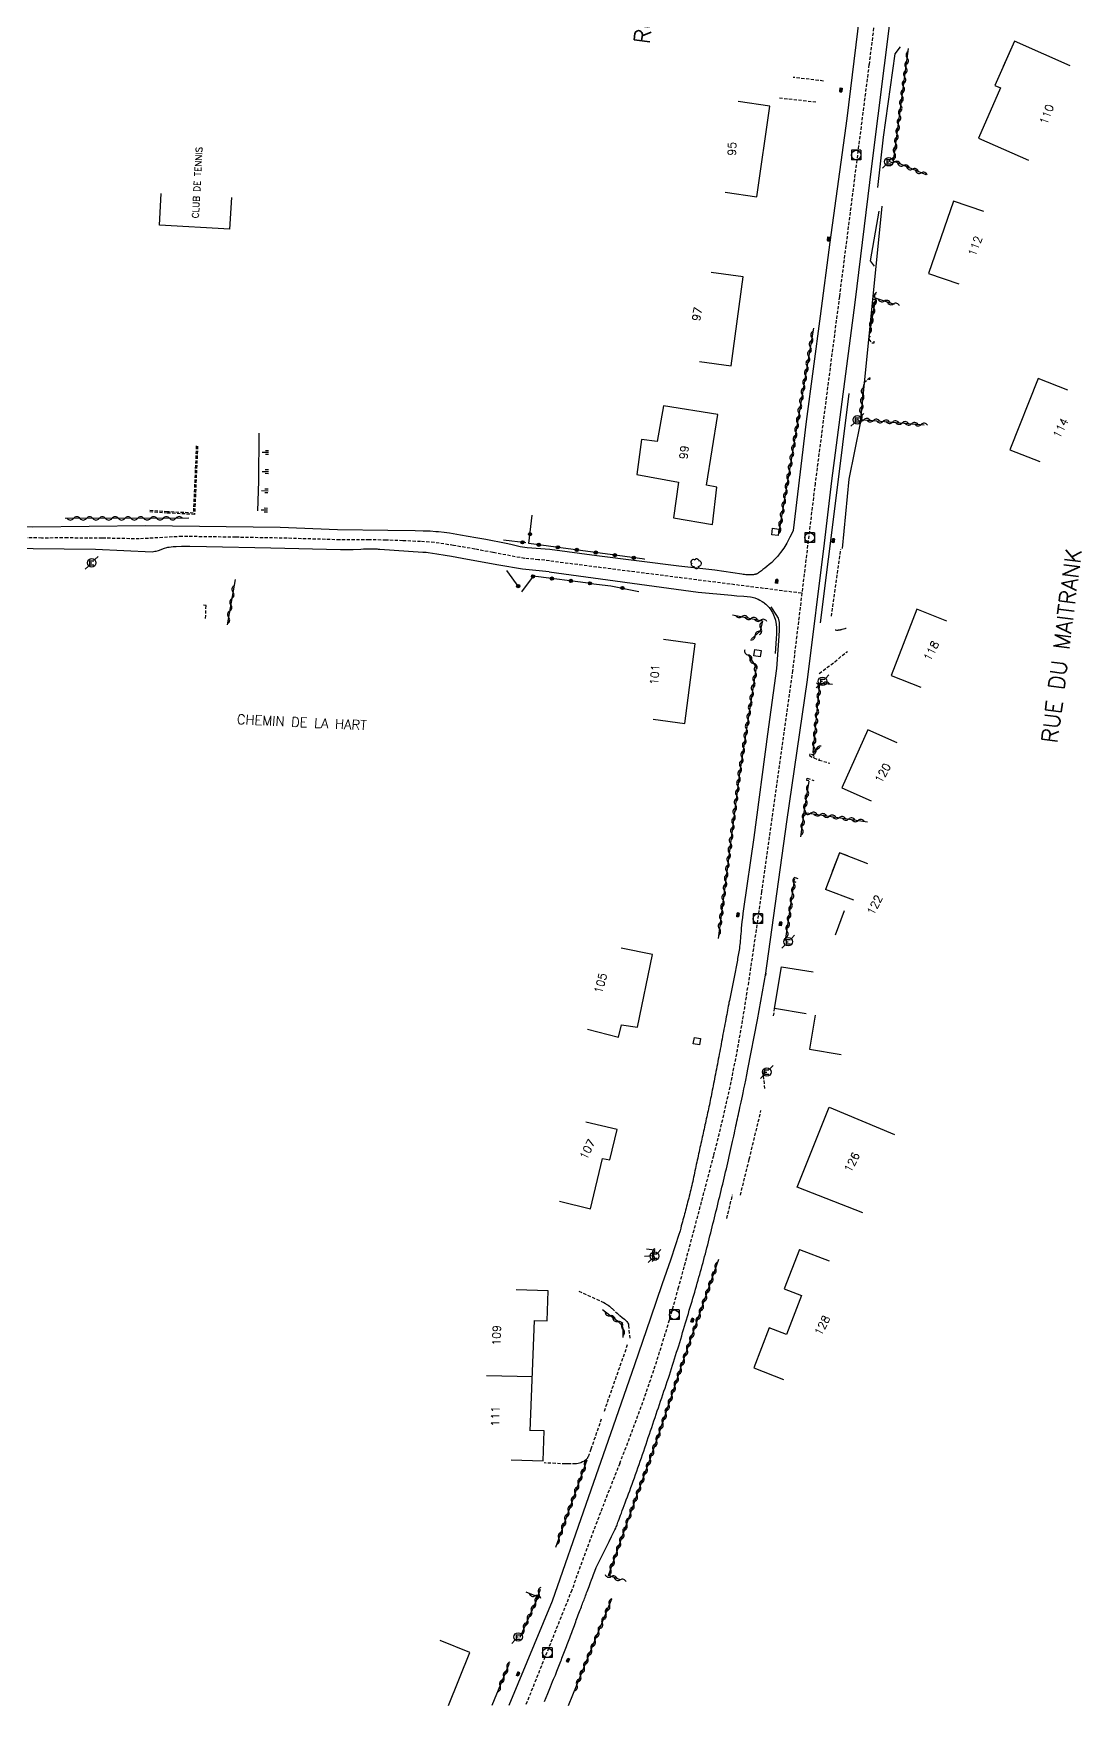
# Model space of a CAD drawing. Header units: millimetres. Extents: x 254000 to 255000, y 44000 to 45000.
# Drawn here: x 254496 to 254659.8, y 44000 to 44261.1 of the extents above; entities that cross this region are included whole.
import ezdxf
from ezdxf.enums import TextEntityAlignment as Align

# ---------------------------------------------------------------- set-up
doc = ezdxf.new("R2010")
doc.units = ezdxf.units.MM
doc.linetypes.add('DASHED', pattern=[0.75, 0.5, -0.25])
doc.layers.get('0').update_dxf_attribs({"linetype": 'CONTINUOUS'})
for name, color, linetype in [('W0001', 6, 'DASHED'), ('W0008', 7, 'CONTINUOUS'), ('W0100', 7, 'CONTINUOUS'), ('W0112', 1, 'DASHED'), ('W0211', 2, 'CONTINUOUS'), ('W0300', 7, 'CONTINUOUS'), ('W0310', 3, 'CONTINUOUS'), ('W0322', 7, 'CONTINUOUS'), ('W0400', 7, 'CONTINUOUS'), ('W0420', 7, 'CONTINUOUS'), ('W0471', 7, 'CONTINUOUS'), ('W0984', 7, 'CONTINUOUS'), ('W0989', 7, 'CONTINUOUS'), ('W0991', 7, 'CONTINUOUS'), ('W1102', 7, 'CONTINUOUS')]:
    doc.layers.add(name, color=color, linetype=linetype)
doc.styles.get("Standard").update_dxf_attribs({"font": 'romans.shx', "width": 0.85})

# ---------------------------------------------------------------- blocks, each defined once
blk = doc.blocks.new('T471')
for p, q in [((-0.333334, 0.333334), (-0.333334, -0.333334)), ((-0.333334, 0.333334), (0.333334, 0.333334)), ((-0.333334, 0), (0, 0)), ((0.500001, 0.500001), (1.000002, 1.000002)), ((-0.500001, -0.500001), (-1.000002, -1.000002)), ((-0.333334, -0.333334), (0.333334, -0.333334))]:
    blk.add_line(p, q)
blk.add_ellipse((0, 0), major_axis=(0.471405, 0.471405), ratio=1, start_param=5.4977871438, end_param=11.780972451)
blk = doc.blocks.new('t322o')
at = {"color": 0, "linetype": 'Continuous'}
for radius in [0.25, 0.15]:
    blk.add_circle((0, 0), radius, dxfattribs=at)
blk = doc.blocks.new('t211o')
at = {"color": 0, "linetype": 'Continuous'}
for p, q in [((-0.29, 0.5), (-0.29, 0)), ((0, 1), (0, 0)), ((0.29, 0.5), (0.29, 0))]:
    blk.add_line(p, q, dxfattribs=at)
blk = doc.blocks.new('t310o')
at = {"color": 0, "linetype": 'Continuous'}
for centre, start, end in [((-0.5, 0.38), 216.8699, 323.1304), ((0.5, -0.37), 36.8699, 143.1303)]:
    blk.add_arc(centre, 0.625, start, end, dxfattribs=at)
blk = doc.blocks.new('T400')
for p, q in [((-0.15, 0.3), (0.15, 0.3)), ((-0.15, -0.25), (-0.15, 0.3)), ((-0.15, 0.15), (0.15, 0.15)), ((-0.15, 0), (0.15, 0)), ((0.15, 0.3), (0.15, -0.25)), ((-0.15, -0.15), (0.15, -0.15)), ((-0.15, -0.25), (-0.15, -0.3)), ((-0.15, -0.3), (0.15, -0.3)), ((0.15, -0.3), (0.15, -0.25))]:
    blk.add_line(p, q)
blk = doc.blocks.new('T420')
for p, q in [((0.75, 0.75), (-0.75, 0.75)), ((-0.75, 0.75), (-0.75, -0.75)), ((0.75, 0.75), (0.75, -0.75)), ((0.75, -0.75), (-0.75, -0.75))]:
    blk.add_line(p, q)
blk.add_ellipse((0, 0), major_axis=(-0.53, 0.53), ratio=1, start_param=3.926991, end_param=10.210176)
blk = doc.blocks.new('t112o')
at = {"color": 0, "linetype": 'Continuous'}
for p, q in [((-0.5, 0.5), (0.5, 0.5)), ((-0.5, -0.5), (-0.5, 0.5)), ((0.5, 0.5), (0.5, -0.5)), ((0.5, -0.5), (-0.5, -0.5))]:
    blk.add_line(p, q, dxfattribs=at)
blk = doc.blocks.new('T300')
for p, q in [((-0.8, 0.51), (-0.86, 0.34)), ((-0.86, 0.34), (-0.86, 0.17)), ((-0.86, 0.17), (-0.74, 0.06)), ((-0.69, 0.63), (-0.8, 0.51)), ((-0.8, -0.06), (-0.74, 0.06)), ((-0.74, 0.06), (-0.69, 0.11)), ((-0.57, 0.69), (-0.69, 0.63)), ((-0.46, 0.69), (-0.57, 0.69)), ((-0.29, 0.63), (-0.46, 0.69)), ((-0.29, 0.63), (-0.17, 0.74)), ((-0.23, 0.57), (-0.29, 0.63)), ((-0.17, 0.74), (-0.06, 0.8)), ((-0.06, 0.8), (0.06, 0.8)), ((0.06, 0.8), (0.23, 0.74)), ((0.23, 0.74), (0.34, 0.63)), ((0.34, 0.63), (0.4, 0.51)), ((0.46, 0.46), (0.34, 0.46)), ((0.4, 0.51), (0.4, 0.46)), ((0.57, 0.4), (0.46, 0.46)), ((0.57, 0.4), (0.69, 0.29)), ((0.69, 0.29), (0.74, 0.17)), ((0.74, 0.06), (0.69, -0.17)), ((0.74, 0.17), (0.74, 0.06)), ((-0.8, -0.17), (-0.8, -0.06)), ((-0.8, -0.23), (-0.8, -0.17)), ((-0.74, -0.34), (-0.8, -0.23)), ((-0.69, -0.4), (-0.74, -0.34)), ((-0.51, -0.46), (-0.69, -0.4)), ((-0.4, -0.46), (-0.51, -0.46)), ((-0.4, -0.46), (-0.34, -0.46)), ((-0.34, -0.46), (-0.34, -0.4)), ((-0.34, -0.51), (-0.34, -0.46)), ((-0.29, -0.63), (-0.34, -0.51)), ((-0.17, -0.74), (-0.29, -0.63)), ((-0.06, -0.8), (-0.17, -0.74)), ((0.06, -0.8), (-0.06, -0.8)), ((0.17, -0.74), (0.06, -0.8)), ((0.23, -0.69), (0.17, -0.74)), ((0.29, -0.46), (0.23, -0.46)), ((0.29, -0.63), (0.23, -0.69)), ((0.46, -0.4), (0.29, -0.46)), ((0.34, -0.51), (0.29, -0.63)), ((0.34, -0.51), (0.34, -0.46)), ((0.57, -0.34), (0.46, -0.4)), ((0.63, -0.29), (0.57, -0.34)), ((0.69, -0.17), (0.63, -0.29))]:
    blk.add_line(p, q)

msp = doc.modelspace()

# ---------------------------------------------------------------- linework, layer by layer
at = {"layer": 'W0001'}
msp.add_lwpolyline([(254648.6, 44503.38), (254643.9, 44429.99), (254640.68, 44384.1), (254638.3, 44358.33), (254636.63, 44341.23), (254634.11, 44311.43), (254630.83, 44290.27), (254626.54, 44256.27), (254621.91, 44220.06), (254618.12, 44190.88), (254614.59, 44161.65), (254609.76, 44127.12), (254607.62, 44112.31, -0.02806), (254602.29, 44085.95, -0.002549), (254596.74, 44065.13, -0.028798), (254587.58, 44037.81, 0.00953), (254580.09, 44018.02), (254572.86, 44000)], format="xyb", dxfattribs=at)
for points in [[(254576.61, 44178.8), (254574.89, 44178.95), (254572.74, 44179.15), (254570.53, 44179.55), (254567.75, 44180.08), (254564.95, 44180.6), (254561.6, 44181.19), (254558.59, 44181.63), (254556.46, 44181.79), (254553.67, 44181.91), (254551.04, 44182.01), (254548.42, 44182.08), (254543.83, 44182.05), (254535.59, 44182.31), (254527.56, 44182.46), (254519.16, 44182.59), (254512.5, 44182.21), (254506.68, 44182.32), (254501.29, 44182.35), (254497.24, 44182.34), (254492.51, 44182.44)], [(254576.8, 44178.77), (254616.05, 44173.76)]]:
    msp.add_lwpolyline(points, dxfattribs=at)
at = {"layer": 'W0008'}
msp.add_line((254556.81, 44180.1), (254550.09, 44180.56), dxfattribs=at)
for points in [[(254637.98, 44384.26), (254637.08, 44369.65), (254635.7, 44358.58), (254634.86, 44347.49), (254634.06, 44341.49), (254632.89, 44323.48), (254631.98, 44315.53), (254629.99, 44301.82), (254628.24, 44290.79), (254626.66, 44277.34), (254623.07, 44247.88), (254620.43, 44228.55), (254618.93, 44216.98), (254616.7, 44200.53), (254614.69, 44183.53), (254614.67, 44183.48)], [(254607.62, 44099.38), (254609.13, 44107.09), (254610.44, 44114.4), (254610.38, 44114.04), (254613.69, 44137.99), (254616.95, 44160.18), (254619.57, 44181.55), (254620.73, 44191.28), (254624.38, 44219.14), (254627.01, 44240.42), (254631.88, 44279.38)], [(254555.61, 44183.46), (254551.36, 44183.54), (254543.46, 44183.61), (254534.54, 44183.96), (254513.46, 44184.23), (254495.85, 44184.04), (254455.78, 44186.23), (254449.05, 44186.56)], [(254576.64, 44180.55), (254573.14, 44180.79), (254572.77, 44180.84), (254572.04, 44180.99), (254570.57, 44181.32), (254569.84, 44181.47), (254566.67, 44182.09), (254565.09, 44182.39), (254562.71, 44182.81), (254561.56, 44183), (254560.98, 44183.08), (254560.12, 44183.2), (254559.25, 44183.29), (254558.82, 44183.33), (254557.95, 44183.39), (254557.51, 44183.41), (254556.86, 44183.43), (254555.61, 44183.46)], [(254614.67, 44183.48), (254614.19, 44182.46), (254613.71, 44181.55), (254613.22, 44180.76), (254612.73, 44180.07), (254612.25, 44179.48), (254611.79, 44178.97), (254611.35, 44178.54), (254610.94, 44178.18), (254610.57, 44177.87), (254610.25, 44177.62), (254609.97, 44177.41), (254609.75, 44177.24), (254609.56, 44177.1), (254609.41, 44176.99), (254609.29, 44176.91), (254609.2, 44176.85), (254609.12, 44176.8), (254609.06, 44176.77), (254609.01, 44176.74), (254608.96, 44176.72), (254608.91, 44176.71), (254608.85, 44176.69), (254608.79, 44176.67), (254608.73, 44176.65), (254608.66, 44176.64), (254608.59, 44176.62), (254608.51, 44176.61), (254608.42, 44176.6), (254608.33, 44176.59), (254608.23, 44176.58), (254608.13, 44176.57), (254608.01, 44176.57), (254607.89, 44176.57), (254607.76, 44176.57), (254607.61, 44176.58), (254607.45, 44176.59), (254607.28, 44176.6), (254607.09, 44176.62), (254606.89, 44176.65), (254606.67, 44176.68)], [(254514.93, 44180.21), (254514.52, 44180.11), (254505.64, 44180.54), (254491.01, 44180.71)], [(254522.99, 44180.97), (254520.4, 44181.03), (254519.54, 44181.03), (254519.1, 44181.02), (254518.24, 44180.98), (254517.81, 44180.95), (254517.16, 44180.88), (254516.91, 44180.84), (254516.74, 44180.8), (254516.41, 44180.71), (254515.43, 44180.36), (254515.1, 44180.25), (254514.93, 44180.21)], [(254543.95, 44180.5), (254533.05, 44180.76), (254522.99, 44180.97)], [(254550.09, 44180.56), (254549.86, 44180.57), (254549.71, 44180.58), (254549.61, 44180.58), (254549.41, 44180.59), (254549.26, 44180.59), (254548.96, 44180.6), (254548.65, 44180.6), (254548.45, 44180.6), (254548.32, 44180.6), (254548.05, 44180.59), (254547.74, 44180.58), (254547.54, 44180.58), (254547.14, 44180.56), (254545.92, 44180.52), (254545.52, 44180.51), (254545.32, 44180.5), (254544.91, 44180.49), (254544.71, 44180.49), (254544.41, 44180.49), (254544.1, 44180.49), (254543.95, 44180.5)], [(254606.67, 44176.68), (254602.46, 44177.33), (254596.83, 44177.93), (254584, 44179.56), (254576.64, 44180.55)], [(254576.57, 44177.05), (254572.41, 44177.5), (254568.7, 44178.11), (254563.77, 44179), (254561.3, 44179.43), (254560.3, 44179.6), (254558.98, 44179.84), (254558.31, 44179.94), (254557.65, 44180.03), (254557.31, 44180.06), (254556.81, 44180.1)], [(254576.57, 44177.05), (254599.83, 44173.86), (254605.06, 44173.39)], [(254605.06, 44173.39), (254605.87, 44173.33), (254606.96, 44173.28), (254607.49, 44173.23), (254608.03, 44173.15), (254608.29, 44173.09), (254608.69, 44172.98), (254609.04, 44172.86), (254609.21, 44172.78), (254609.47, 44172.66), (254609.85, 44172.43), (254610.11, 44172.25), (254610.23, 44172.15), (254610.42, 44171.99), (254610.61, 44171.82), (254610.72, 44171.7), (254610.93, 44171.47), (254611.03, 44171.35), (254611.21, 44171.11), (254611.37, 44170.86), (254611.47, 44170.69), (254611.63, 44170.35), (254611.79, 44169.95), (254611.87, 44169.69), (254611.91, 44169.51), (254611.99, 44169.15), (254612.03, 44168.87), (254612.08, 44168.32), (254612.09, 44167.76), (254612.09, 44167.39), (254612.05, 44166.66)], [(254611.19, 44171.6), (254612.07, 44170.25), (254612.24, 44169.97), (254612.32, 44169.83), (254612.41, 44169.61), (254612.47, 44169.38), (254612.49, 44169.26), (254612.5, 44169.01), (254612.51, 44168.5), (254612.49, 44168), (254612.43, 44166.99)], [(254612.43, 44166.99), (254612.09, 44161.96), (254610.66, 44151.73), (254608.56, 44135.57), (254606.94, 44124.45)], [(254612.05, 44166.66), (254611.87, 44164.3)], [(254606.94, 44124.45), (254606.84, 44123.71), (254606.76, 44123.04), (254606.69, 44122.43), (254606.63, 44121.89), (254606.58, 44121.39), (254606.54, 44120.94), (254606.51, 44120.53), (254606.48, 44120.15), (254606.45, 44119.8), (254606.42, 44119.46), (254606.39, 44119.14), (254606.36, 44118.84), (254606.32, 44118.54), (254606.28, 44118.25), (254606.24, 44117.98), (254606.2, 44117.7), (254606.15, 44117.44), (254606.11, 44117.17), (254606.06, 44116.91), (254606.01, 44116.65), (254605.97, 44116.39), (254605.92, 44116.13), (254605.87, 44115.87), (254605.82, 44115.61), (254605.77, 44115.35), (254605.73, 44115.09), (254605.68, 44114.82), (254605.63, 44114.56), (254605.58, 44114.3), (254605.52, 44114.04), (254605.47, 44113.78), (254605.42, 44113.51), (254605.36, 44113.25), (254605.31, 44112.99), (254605.25, 44112.73), (254605.2, 44112.47), (254605.15, 44112.21), (254605.09, 44111.95), (254605.04, 44111.69), (254604.98, 44111.42), (254604.93, 44111.16), (254604.88, 44110.9), (254604.82, 44110.63), (254604.77, 44110.36), (254604.72, 44110.09), (254604.66, 44109.81), (254604.61, 44109.52), (254604.55, 44109.22), (254604.49, 44108.91), (254604.43, 44108.59), (254604.36, 44108.25), (254604.3, 44107.91), (254604.23, 44107.55), (254604.16, 44107.19), (254604.09, 44106.82), (254604.02, 44106.44), (254603.94, 44106.05), (254603.87, 44105.66), (254603.8, 44105.27), (254603.72, 44104.88), (254603.65, 44104.49), (254603.58, 44104.09), (254603.5, 44103.7), (254603.43, 44103.31), (254603.36, 44102.91), (254603.29, 44102.52), (254603.21, 44102.13), (254603.14, 44101.74), (254603.07, 44101.34), (254602.99, 44100.95), (254602.92, 44100.56), (254602.84, 44100.17), (254602.77, 44099.78), (254602.69, 44099.39), (254602.62, 44099), (254602.54, 44098.62), (254602.47, 44098.25), (254602.4, 44097.87), (254602.32, 44097.51), (254602.25, 44097.15), (254602.19, 44096.8), (254602.12, 44096.45), (254602.05, 44096.11), (254601.98, 44095.78), (254601.92, 44095.45), (254601.85, 44095.12), (254601.79, 44094.8), (254601.72, 44094.48), (254601.66, 44094.16), (254601.59, 44093.84), (254601.52, 44093.52), (254601.45, 44093.21), (254601.39, 44092.89), (254601.32, 44092.57), (254601.25, 44092.25), (254601.18, 44091.94), (254601.11, 44091.62), (254601.04, 44091.3), (254600.97, 44090.98), (254600.9, 44090.67), (254600.83, 44090.35), (254600.76, 44090.03), (254600.69, 44089.71), (254600.62, 44089.4), (254600.55, 44089.08), (254600.48, 44088.76), (254600.41, 44088.44), (254600.34, 44088.12), (254600.27, 44087.79), (254600.19, 44087.47), (254600.12, 44087.15), (254600.05, 44086.82), (254599.98, 44086.49), (254599.91, 44086.17), (254599.84, 44085.84), (254599.77, 44085.51), (254599.7, 44085.18), (254599.62, 44084.85), (254599.55, 44084.52), (254599.48, 44084.19), (254599.41, 44083.86), (254599.34, 44083.53), (254599.27, 44083.19), (254599.21, 44082.86), (254599.13, 44082.53), (254599.06, 44082.2), (254598.99, 44081.87), (254598.92, 44081.54), (254598.84, 44081.21), (254598.77, 44080.88), (254598.69, 44080.55), (254598.61, 44080.22), (254598.53, 44079.9), (254598.45, 44079.57), (254598.37, 44079.25), (254598.28, 44078.93), (254598.2, 44078.61), (254598.12, 44078.3), (254598.03, 44077.99), (254597.95, 44077.68), (254597.87, 44077.38), (254597.79, 44077.08), (254597.71, 44076.78), (254597.63, 44076.48), (254597.55, 44076.18), (254597.47, 44075.87), (254597.39, 44075.55), (254597.3, 44075.23), (254597.21, 44074.9), (254597.12, 44074.55), (254597.01, 44074.14), (254596.77, 44073.39), (254596.31, 44071.97), (254595.5, 44069.57), (254594.23, 44065.86), (254592.39, 44060.51), (254589.87, 44053.2), (254586.54, 44043.61), (254582.29, 44031.41), (254577.02, 44016.28)], [(254583.91, 44021.55), (254584.74, 44023.22), (254585.4, 44024.56), (254585.92, 44025.62), (254586.31, 44026.42), (254586.61, 44027.01), (254586.81, 44027.43), (254586.95, 44027.73), (254587.04, 44027.93), (254587.11, 44028.09), (254587.17, 44028.24), (254587.23, 44028.42), (254587.31, 44028.62), (254587.4, 44028.86), (254587.5, 44029.12), (254587.61, 44029.41), (254587.73, 44029.73), (254587.85, 44030.07), (254587.99, 44030.44), (254588.13, 44030.83), (254588.29, 44031.24), (254588.45, 44031.67), (254588.61, 44032.11), (254588.78, 44032.58), (254588.96, 44033.05), (254589.14, 44033.54), (254589.32, 44034.04), (254589.51, 44034.55), (254589.69, 44035.06), (254589.88, 44035.58), (254590.06, 44036.1), (254590.25, 44036.62), (254590.43, 44037.14), (254590.61, 44037.66), (254590.8, 44038.18), (254590.98, 44038.7), (254591.15, 44039.23), (254591.33, 44039.75), (254591.51, 44040.27), (254591.69, 44040.8), (254591.87, 44041.32), (254592.04, 44041.84), (254592.22, 44042.37), (254592.4, 44042.89), (254592.58, 44043.41), (254592.75, 44043.93), (254592.93, 44044.45), (254593.11, 44044.97), (254593.28, 44045.49), (254593.46, 44046.01), (254593.63, 44046.52), (254593.81, 44047.04), (254593.98, 44047.55), (254594.16, 44048.06), (254594.33, 44048.57), (254594.5, 44049.08), (254594.67, 44049.59), (254594.84, 44050.1), (254595.01, 44050.6), (254595.18, 44051.11), (254595.35, 44051.62), (254595.51, 44052.13), (254595.68, 44052.63), (254595.84, 44053.14), (254596, 44053.65), (254596.16, 44054.16), (254596.32, 44054.67), (254596.48, 44055.18), (254596.64, 44055.69), (254596.8, 44056.2), (254596.96, 44056.71), (254597.11, 44057.22), (254597.27, 44057.73), (254597.42, 44058.24), (254597.57, 44058.75), (254597.72, 44059.26), (254597.87, 44059.76), (254598.02, 44060.26), (254598.17, 44060.76), (254598.32, 44061.25), (254598.46, 44061.74), (254598.61, 44062.22), (254598.75, 44062.7), (254598.89, 44063.18), (254599.03, 44063.65), (254599.16, 44064.11), (254599.3, 44064.58), (254599.43, 44065.04), (254599.57, 44065.5), (254599.7, 44065.96), (254599.83, 44066.42), (254599.96, 44066.88), (254600.09, 44067.34), (254600.22, 44067.8), (254600.35, 44068.26), (254600.47, 44068.73), (254600.6, 44069.19), (254600.72, 44069.65), (254600.85, 44070.11), (254600.97, 44070.57), (254601.09, 44071.04), (254601.21, 44071.5), (254601.33, 44071.96), (254601.45, 44072.43), (254601.57, 44072.89), (254601.68, 44073.36), (254601.8, 44073.82), (254601.92, 44074.29), (254602.03, 44074.76), (254602.15, 44075.23), (254602.27, 44075.7), (254602.38, 44076.17), (254602.5, 44076.64), (254602.62, 44077.12), (254602.74, 44077.59), (254602.86, 44078.07), (254602.97, 44078.55), (254603.09, 44079.02), (254603.21, 44079.5), (254603.33, 44079.98), (254603.44, 44080.46), (254603.56, 44080.94), (254603.68, 44081.42), (254603.79, 44081.89), (254603.91, 44082.37), (254604.02, 44082.85), (254604.13, 44083.33), (254604.25, 44083.81), (254604.36, 44084.29), (254604.47, 44084.77), (254604.58, 44085.25), (254604.69, 44085.73), (254604.8, 44086.21), (254604.9, 44086.68), (254605.01, 44087.15), (254605.11, 44087.62), (254605.21, 44088.07), (254605.31, 44088.52), (254605.4, 44088.95), (254605.5, 44089.37), (254605.58, 44089.77), (254605.67, 44090.16), (254605.75, 44090.54), (254605.83, 44090.9), (254605.91, 44091.26), (254605.98, 44091.61), (254606.06, 44091.96), (254606.14, 44092.31), (254606.22, 44092.67), (254606.3, 44093.04), (254606.38, 44093.42), (254606.47, 44093.82), (254606.56, 44094.24), (254606.66, 44094.69), (254606.76, 44095.18), (254606.87, 44095.71), (254607, 44096.31), (254607.13, 44096.96), (254607.28, 44097.68), (254607.44, 44098.49), (254607.62, 44099.38)], [(254575.82, 44000.61), (254576.09, 44001.27), (254576.34, 44001.87), (254576.56, 44002.41), (254576.76, 44002.9), (254576.94, 44003.35), (254577.1, 44003.75), (254577.25, 44004.12), (254577.39, 44004.46), (254577.52, 44004.77), (254577.64, 44005.07), (254577.75, 44005.35), (254577.86, 44005.63), (254577.97, 44005.9), (254578.07, 44006.16), (254578.17, 44006.41), (254578.27, 44006.67), (254578.37, 44006.92), (254578.47, 44007.16), (254578.56, 44007.41), (254578.66, 44007.67), (254578.76, 44007.92), (254578.86, 44008.18), (254578.96, 44008.44), (254579.06, 44008.71), (254579.17, 44008.97), (254579.27, 44009.24), (254579.37, 44009.51), (254579.48, 44009.78), (254579.58, 44010.06), (254579.68, 44010.33), (254579.78, 44010.6), (254579.89, 44010.88), (254579.99, 44011.15), (254580.09, 44011.42), (254580.19, 44011.7), (254580.29, 44011.97), (254580.39, 44012.25), (254580.5, 44012.52), (254580.6, 44012.79), (254580.7, 44013.07), (254580.8, 44013.34), (254580.9, 44013.61), (254581, 44013.88), (254581.1, 44014.15), (254581.2, 44014.42), (254581.3, 44014.68), (254581.4, 44014.93), (254581.49, 44015.18), (254581.59, 44015.42), (254581.68, 44015.66), (254581.76, 44015.88), (254581.84, 44016.1), (254581.93, 44016.32), (254582.01, 44016.53), (254582.09, 44016.74), (254582.17, 44016.95), (254582.25, 44017.16), (254582.33, 44017.38), (254582.41, 44017.6), (254582.5, 44017.83), (254582.59, 44018.07), (254582.69, 44018.33), (254582.79, 44018.6), (254582.91, 44018.91), (254583.03, 44019.24), (254583.17, 44019.61), (254583.33, 44020.02), (254583.5, 44020.47), (254583.7, 44020.98), (254583.91, 44021.55)], [(254577.02, 44016.28), (254570.25, 44000)]]:
    msp.add_lwpolyline(points, dxfattribs=at)
at = {"layer": 'W0100'}
for p, q in [((254515.65, 44231.18), (254515.93, 44236.17)), ((254526.67, 44230.55), (254526.95, 44235.54)), ((254526.67, 44230.55), (254515.65, 44231.18))]:
    msp.add_line(p, q, dxfattribs=at)
for points in [[(254649.27, 44259.92), (254646.22, 44253.02)], [(254653.84, 44257.9), (254649.27, 44259.92), (254647.53, 44255.98)], [(254657.99, 44256.07), (254649.27, 44259.92)], [(254647.11, 44252.63), (254643.65, 44244.8)], [(254646.22, 44253.02), (254647.11, 44252.63)], [(254604.06, 44236.37), (254609.01, 44235.65), (254611.06, 44249.81), (254606.11, 44250.52)], [(254643.65, 44244.8), (254651.48, 44241.33)], [(254644.47, 44233.31), (254639.75, 44234.94), (254635.85, 44223.66), (254640.58, 44222.03)], [(254600.05, 44209.89), (254605, 44209.23), (254606.86, 44223.13), (254601.9, 44223.79)], [(254657.64, 44205.41), (254652.99, 44207.25), (254648.57, 44196.13), (254653.22, 44194.28)], [(254638.69, 44169.38), (254634.03, 44171.21), (254629.98, 44160.85), (254634.63, 44159.03)], [(254592.81, 44154.04), (254597.76, 44153.39), (254599.39, 44165.82), (254594.43, 44166.47)], [(254630.93, 44150.35), (254626.37, 44152.39), (254622.31, 44143.33), (254626.87, 44141.29)], [(254621.94, 44133.18), (254619.74, 44127.47)], [(254623.25, 44132.69), (254621.94, 44133.18), (254620.81, 44130.25)], [(254626.38, 44131.47), (254621.94, 44133.18)], [(254624.17, 44125.76), (254619.74, 44127.47)], [(254621.28, 44120.39), (254622.73, 44124.16)], [(254582.54, 44105.62), (254587.38, 44104.38), (254587.88, 44106.31), (254590.35, 44105.96), (254592.7, 44117.29), (254587.81, 44118.31)], [(254616.71, 44108.05), (254611.78, 44108.86), (254612.86, 44115.39), (254617.79, 44114.57)], [(254618.13, 44107.82), (254617.25, 44102.5), (254622.18, 44101.68)], [(254615.3, 44080.96), (254620.31, 44093.47)], [(254620.31, 44093.47), (254630.55, 44089.18)], [(254578.17, 44078.77), (254583.03, 44077.6), (254584.91, 44085.44), (254586.05, 44085.21), (254587.17, 44089.97), (254582.3, 44091.11)], [(254625.57, 44076.94), (254615.3, 44080.96)], [(254615.68, 44071.25), (254613.3, 44065.1)], [(254615.68, 44071.25), (254620.34, 44069.45)], [(254574.25, 44060.12), (254576.25, 44060.07), (254576.38, 44064.78), (254571.39, 44064.92)], [(254616, 44064.06), (254613.66, 44057.95), (254610.95, 44058.99), (254608.53, 44052.73), (254613.2, 44050.92)], [(254613.3, 44065.1), (254616, 44064.06)], [(254573.61, 44042.91), (254574.25, 44060.12)], [(254570.62, 44038.38), (254575.62, 44038.22), (254575.77, 44042.89), (254573.61, 44042.96)], [(254560.83, 44000), (254564.17, 44008.28), (254559.53, 44010.15)]]:
    msp.add_lwpolyline(points, dxfattribs=at)
msp.add_lwpolyline([(254601.16, 44190.6), (254602.92, 44201.63), (254594.43, 44203), (254593.42, 44197.42), (254591, 44197.71), (254590.26, 44192.26), (254596.78, 44191.04), (254595.99, 44185.5), (254602.07, 44184.47), (254602.77, 44190.28)], close=True, dxfattribs=at)
at = {"layer": 'W0112'}
for p, q in [((254617.92, 44148.01), (254617.99, 44148.2)), ((254618.74, 44147.67), (254618.79, 44147.86))]:
    msp.add_line(p, q, dxfattribs=at)
for points in [[(254619.43, 44253.71), (254614.68, 44254.28)], [(254612.54, 44251.09), (254618.48, 44250.42)], [(254627.64, 44220.42), (254627.39, 44220.43), (254627.25, 44219.65), (254627.53, 44219.61)], [(254626.78, 44213.74), (254626.57, 44213.79), (254626.51, 44213.38), (254627.01, 44212.8), (254627.34, 44212.83), (254627.37, 44213.11)], [(254626.66, 44207.07), (254626.73, 44207.34), (254625.63, 44206.5)], [(254521.61, 44196.71), (254521.14, 44186.02), (254516.88, 44186.24), (254513.93, 44186.43)], [(254521.41, 44196.72), (254520.94, 44186.24), (254516.9, 44186.44), (254513.94, 44186.64)], [(254620.69, 44170.13), (254622.13, 44180.6)], [(254522.86, 44169.79), (254522.94, 44171.78), (254522.51, 44171.85)], [(254622.99, 44168.22), (254622.85, 44168.19), (254622.76, 44168.16), (254622.57, 44168.11), (254622.32, 44168.05), (254622.2, 44168.01), (254622.08, 44167.99), (254622.01, 44167.97), (254621.89, 44167.95), (254621.83, 44167.94), (254621.73, 44167.93), (254621.68, 44167.92), (254621.64, 44167.92), (254621.57, 44167.92), (254621.49, 44167.92), (254621.35, 44167.93), (254621.24, 44167.93)], [(254618.77, 44161.2), (254621.19, 44163.02), (254623.16, 44164.63)], [(254617.99, 44148.34), (254617.3, 44148.65), (254617.22, 44148.35), (254617.92, 44148.01), (254618.74, 44147.67), (254620.44, 44147.18)], [(254617.13, 44144.41), (254616.85, 44144.48), (254616.89, 44144.82), (254617.92, 44144.46)], [(254615.16, 44128.55), (254614.79, 44128.7), (254615.02, 44129.3), (254615.41, 44129.15)], [(254611.63, 44107.71), (254611.78, 44108.86)], [(254610.25, 44096.35), (254609.99, 44099.35)], [(254606.44, 44079.7), (254607.83, 44085.32), (254609.66, 44092.92)], [(254604.31, 44076.08), (254605.22, 44079.77)], [(254581.2, 44064.7), (254584.76, 44063.12), (254585.11, 44062.94), (254585.34, 44062.81), (254585.49, 44062.71), (254585.77, 44062.51), (254585.98, 44062.35), (254586.39, 44062), (254587.19, 44061.27), (254587.59, 44060.91), (254587.97, 44060.6), (254588.32, 44060.33), (254588.49, 44060.19), (254588.64, 44060.04), (254588.71, 44059.96), (254588.82, 44059.8), (254588.87, 44059.71), (254588.93, 44059.58), (254588.96, 44059.43), (254588.97, 44059.36), (254589.14, 44057.33)], [(254588.77, 44056.32), (254585.06, 44045.73)], [(254584.7, 44044.75), (254583.07, 44040.02)], [(254583.07, 44040.02), (254582.79, 44039.24), (254582.63, 44038.85), (254582.57, 44038.73), (254582.53, 44038.66), (254582.42, 44038.52), (254582.24, 44038.34), (254582.1, 44038.24), (254582, 44038.17), (254581.79, 44038.05), (254581.48, 44037.92), (254581.32, 44037.87), (254581.08, 44037.81), (254580.84, 44037.77), (254580.72, 44037.76), (254579.99, 44037.74), (254579.63, 44037.73), (254579.09, 44037.74)], [(254579.09, 44037.74), (254575.8, 44037.89)]]:
    msp.add_lwpolyline(points, dxfattribs=at)
at = {"layer": 'W0211'}
for points in [[(254627.91, 44237.07), (254628.83, 44244.97), (254630.65, 44257.96), (254631.47, 44259.03)], [(254628.53, 44234.15), (254625.15, 44200.29), (254623.37, 44191.55), (254622.34, 44180.71)], [(254627.39, 44224.8), (254626.79, 44225.63), (254628.11, 44233.41)], [(254618.95, 44169.1), (254621.48, 44189), (254623.45, 44204.9)], [(254531.02, 44186.6), (254531.17, 44191.24), (254531.23, 44198.74)]]:
    msp.add_lwpolyline(points, dxfattribs=at)
at = {"layer": 'W0310'}
for p, q in [((254520.23, 44185.43), (254500.9, 44185.39)), ((254527.47, 44175.85), (254526.25, 44168.78))]:
    msp.add_line(p, q, dxfattribs=at)
for points in [[(254635.46, 44239.08), (254630.36, 44241.17), (254632.72, 44258.8)], [(254630.55, 44218.83), (254627.55, 44219.79), (254626.5, 44213.82)], [(254617.86, 44215.13), (254612.44, 44183.24)], [(254625.66, 44206.3), (254625.2, 44200.85), (254635.17, 44200.01)], [(254605.19, 44170.35), (254609.9, 44169.42), (254609.52, 44167.79), (254608.19, 44166.62)], [(254607.65, 44164.08), (254608.89, 44162.11), (254606.29, 44145.56), (254602.96, 44119.82)], [(254618.84, 44149.65), (254617.84, 44148.82), (254618.85, 44159.69), (254620.84, 44159.5)], [(254615.9, 44135.65), (254616.43, 44139.49), (254617.17, 44144.35)], [(254616.43, 44139.49), (254626.32, 44137.99)], [(254613.51, 44119.48), (254614.86, 44128.52)], [(254593.02, 44071.19), (254592.83, 44070.26), (254591.43, 44070.14)], [(254589.16, 44029.75), (254589.57, 44030.88), (254589.84, 44031.63), (254590.38, 44033.14), (254590.93, 44034.64), (254591.66, 44036.65), (254592.02, 44037.65), (254592.38, 44038.66), (254592.56, 44039.16), (254592.83, 44039.91), (254593.05, 44040.53), (254593.19, 44040.94), (254593.48, 44041.77), (254593.62, 44042.18), (254593.9, 44043), (254594.18, 44043.83), (254594.37, 44044.38), (254594.74, 44045.48), (254595.01, 44046.31), (254595.56, 44047.96), (254596.29, 44050.17), (254596.66, 44051.27), (254597.03, 44052.38), (254597.21, 44052.93), (254597.59, 44054.03), (254597.77, 44054.58), (254598.06, 44055.4), (254598.34, 44056.23), (254598.49, 44056.64), (254603.07, 44069.7)], [(254588.12, 44057.46), (254588.1, 44058.82), (254588.1, 44058.9), (254588.07, 44059.05), (254588.02, 44059.19), (254587.98, 44059.28), (254587.86, 44059.45), (254587.76, 44059.57), (254587.52, 44059.8), (254587.25, 44060.01), (254586.88, 44060.28), (254586.71, 44060.4), (254584.89, 44061.8)], [(254582.46, 44038.33), (254577.54, 44024.71)], [(254587.7, 44019.62), (254585.81, 44020.29), (254589.16, 44029.75)], [(254575.14, 44018.11), (254574.5, 44016.35), (254571.96, 44010.64)], [(254574.62, 44017.02), (254572.98, 44017.72)], [(254579.58, 44000), (254586.37, 44016.69)], [(254570.31, 44006.55), (254567.62, 44000)]]:
    msp.add_lwpolyline(points, dxfattribs=at)
at = {"layer": 'W0322'}
for p, q in [((254572.92, 44181.61), (254569.4, 44182.03)), ((254571.89, 44174.61), (254569.95, 44177.25)), ((254591.76, 44071.33), (254593.01, 44071.18))]:
    msp.add_line(p, q, dxfattribs=at)
for points in [[(254591.47, 44179.01), (254591.48, 44179.02), (254573.39, 44181.5), (254573.91, 44185.92)], [(254583.07, 44175.25), (254574.05, 44176.38), (254572.25, 44173.92)], [(254583.07, 44175.25), (254586.21, 44174.89), (254590.58, 44174.01)]]:
    msp.add_lwpolyline(points, dxfattribs=at)
at = {"layer": 'W1102'}
msp.add_lwpolyline([(254566.77, 44051.53), (254573.93, 44051.37)], dxfattribs=at)

# ---------------------------------------------------------------- block references
at = {"layer": 'W0112'}
for p, rotation in [((254611.89, 44183.3), 353.2504062646149), ((254609.13, 44164.36), 352.0268986689789), ((254599.65, 44103.77), 349.5001373297183)]:
    msp.add_blockref('t112o', p, dxfattribs=dict(at, rotation=rotation))
at = {"layer": 'W0211'}
for p, rotation in [((254532.7, 44195.73), 89.57950209620388), ((254532.68, 44192.73), 89.57950209620388), ((254532.62, 44189.73), 88.18541736226052), ((254532.53, 44186.73), 88.18541736226052)]:
    msp.add_blockref('t211o', p, dxfattribs=dict(at, rotation=rotation))
at = {"layer": 'W0300'}
msp.add_blockref('T300', (254599.58, 44178.32), dxfattribs=at)
at = {"layer": 'W0310'}
for p, rotation in [((254632.32, 44255.83), 82.38622461445824), ((254632.52, 44257.31), 82.38622461445824), ((254631.92, 44252.85), 82.38622461445824), ((254632.12, 44254.34), 82.38622461445824), ((254631.52, 44249.88), 82.38622461445824), ((254631.72, 44251.37), 82.38622461445824), ((254631.33, 44248.39), 82.38622461445824), ((254630.93, 44245.42), 82.38622461445824), ((254631.13, 44246.91), 82.38622461445824), ((254630.53, 44242.45), 82.38622461445824), ((254630.73, 44243.93), 82.38622461445824), ((254630.56, 44241.09), 157.6930939842197), ((254631.94, 44240.52), 157.6930939842197), ((254633.33, 44239.95), 157.6930939842197), ((254634.72, 44239.38), 157.6930939842197), ((254627.54, 44219.73), 259.9527664279344), ((254628.93, 44219.35), 162.4095057835203), ((254630.36, 44218.9), 162.4095057835203), ((254627.02, 44216.77), 259.9527664279344), ((254627.28, 44218.25), 259.9527664279344), ((254617.61, 44213.65), 260.3575551504336), ((254626.76, 44215.29), 259.9527664279344), ((254617.11, 44210.69), 260.3575551504336), ((254617.36, 44212.17), 260.3575551504336), ((254616.86, 44209.21), 260.3575551504336), ((254616.36, 44206.26), 260.3575551504336), ((254616.61, 44207.74), 260.3575551504336), ((254615.85, 44203.3), 260.3575551504336), ((254616.1, 44204.78), 260.3575551504336), ((254625.41, 44203.31), 265.1956438966995), ((254625.54, 44204.81), 265.1956438966995), ((254615.35, 44200.34), 260.3575551504336), ((254615.6, 44201.82), 260.3575551504336), ((254625.73, 44200.8), 355.1956189748703), ((254625.28, 44201.82), 265.1956438966995), ((254615.1, 44198.86), 260.3575551504336), ((254627.22, 44200.68), 355.1956189748703), ((254628.72, 44200.55), 355.1956189748703), ((254630.21, 44200.43), 355.1956189748703), ((254631.71, 44200.3), 355.1956189748703), ((254633.2, 44200.17), 355.1956189748703), ((254634.7, 44200.05), 355.1956189748703), ((254614.6, 44195.91), 260.3575551504336), ((254614.85, 44197.38), 260.3575551504336), ((254614.09, 44192.95), 260.3575551504336), ((254614.35, 44194.43), 260.3575551504336), ((254613.59, 44189.99), 260.3575551504336), ((254613.84, 44191.47), 260.3575551504336), ((254613.34, 44188.51), 260.3575551504336), ((254502.23, 44185.4), 180.1110668927678), ((254504.23, 44185.4), 180.1110668927678), ((254506.23, 44185.4), 180.1110668927678), ((254508.23, 44185.41), 180.1110668927678), ((254510.23, 44185.41), 180.1110668927678), ((254512.23, 44185.41), 180.1110668927678), ((254514.23, 44185.42), 180.1110668927678), ((254516.23, 44185.42), 180.1110668927678), ((254518.23, 44185.43), 180.1110668927678), ((254612.84, 44185.55), 260.3575551504336), ((254613.09, 44187.03), 260.3575551504336), ((254612.59, 44184.08), 260.3575551504336), ((254526.79, 44171.91), 260.1714707220753), ((254527.13, 44173.88), 260.1714707220753), ((254526.45, 44169.94), 260.1714707220753), ((254606.66, 44170.06), 348.8040405861581), ((254608.13, 44169.77), 348.8040405861581), ((254609.6, 44169.48), 348.8040405861581), ((254608.75, 44167.11), 221.4015243477118), ((254609.63, 44168.25), 256.8150647767598), ((254607.67, 44164.05), 302.2219105254108), ((254608.47, 44162.78), 302.2219105254108), ((254608.78, 44161.41), 261.082588449702), ((254608.31, 44158.45), 261.082588449702), ((254608.55, 44159.93), 261.082588449702), ((254619.35, 44159.64), 354.668392558603), ((254618.76, 44158.69), 84.66847767413816), ((254608.08, 44156.96), 261.082588449702), ((254618.62, 44157.2), 84.66847767413816), ((254607.62, 44154), 261.082588449702), ((254607.85, 44155.48), 261.082588449702), ((254618.34, 44154.21), 84.66847767413816), ((254618.48, 44155.7), 84.66847767413816), ((254607.15, 44151.04), 261.082588449702), ((254607.38, 44152.52), 261.082588449702), ((254618.06, 44151.22), 84.66847767413816), ((254618.2, 44152.72), 84.66847767413816), ((254606.69, 44148.07), 261.082588449702), ((254606.92, 44149.56), 261.082588449702), ((254618.29, 44149.2), 219.5242102672911), ((254617.92, 44149.73), 84.66847767413816), ((254606.45, 44146.59), 261.082588449702), ((254606.04, 44143.62), 262.6357291359394), ((254606.23, 44145.11), 262.6357291359394), ((254616.94, 44142.86), 81.37363064446257), ((254605.66, 44140.64), 262.6357291359394), ((254605.85, 44142.13), 262.6357291359394), ((254616.72, 44141.38), 81.37363064446257), ((254605.27, 44137.67), 262.6357291359394), ((254605.46, 44139.16), 262.6357291359394), ((254616.28, 44138.41), 82.08017544663058), ((254616.49, 44139.9), 81.37363064446257), ((254617.42, 44139.34), 351.3737051904513), ((254618.9, 44139.11), 351.3737051904513), ((254620.39, 44138.89), 351.3737051904513), ((254621.87, 44138.66), 351.3737051904513), ((254623.35, 44138.44), 351.3737051904513), ((254624.84, 44138.21), 351.3737051904513), ((254605.08, 44136.18), 262.6357291359394), ((254616.08, 44136.93), 82.08017544663058), ((254604.69, 44133.21), 262.6357291359394), ((254604.89, 44134.69), 262.6357291359394), ((254604.31, 44130.23), 262.6357291359394), ((254604.5, 44131.72), 262.6357291359394), ((254603.93, 44127.26), 262.6357291359394), ((254604.12, 44128.74), 262.6357291359394), ((254614.83, 44128.38), 81.55070058437185), ((254603.73, 44125.77), 262.6357291359394), ((254614.39, 44125.41), 81.55070058437185), ((254614.61, 44126.89), 81.55070058437185), ((254603.35, 44122.79), 262.6357291359394), ((254603.54, 44124.28), 262.6357291359394), ((254613.95, 44122.44), 81.55070058437185), ((254614.17, 44123.93), 81.55070058437185), ((254603.16, 44121.31), 262.6357291359394), ((254613.73, 44120.96), 81.55070058437185), ((254592.85, 44070.36), 258.5215081590377), ((254602.57, 44068.29), 70.66534219591321), ((254601.58, 44065.46), 70.66534219591321), ((254602.08, 44066.87), 70.66534219591321), ((254600.59, 44062.63), 70.66534219591321), ((254601.08, 44064.04), 70.66534219591321), ((254586.08, 44060.88), 142.5447302081166), ((254587.28, 44059.98), 141.7556002721865), ((254599.59, 44059.79), 70.66534219591321), ((254600.09, 44061.21), 70.66534219591321), ((254588.1, 44058.8), 90.85778434383424), ((254598.6, 44056.96), 70.66534219591321), ((254599.1, 44058.38), 70.66534219591321), ((254597.62, 44054.13), 71.1596433160857), ((254598.11, 44055.55), 70.85812785040356), ((254596.66, 44051.29), 71.50075533633843), ((254597.14, 44052.71), 71.40855580293332), ((254596.19, 44049.86), 71.65757211204125), ((254595.25, 44047.01), 71.63619222050266), ((254595.72, 44048.44), 71.65757211204125), ((254594.29, 44044.17), 71.37337805728333), ((254594.77, 44045.59), 71.56370599780982), ((254593.33, 44041.33), 70.88926145732277), ((254593.81, 44042.75), 71.13541099818195), ((254592.33, 44038.5), 70.22809584753193), ((254592.83, 44039.91), 70.62302216156166), ((254581.61, 44036), 250.1536903413762), ((254582.12, 44037.41), 250.1536903413762), ((254591.31, 44035.68), 70.00213700000461), ((254591.82, 44037.09), 70.10419414258912), ((254580.6, 44033.18), 250.1536903413762), ((254581.11, 44034.59), 250.1536903413762), ((254590.79, 44034.27), 69.99304882550945), ((254579.58, 44030.35), 250.1536903413762), ((254580.09, 44031.77), 250.1536903413762), ((254589.77, 44031.45), 70.22163269787178), ((254590.28, 44032.86), 70.09000022523614), ((254579.07, 44028.94), 250.1536903413762), ((254588.66, 44028.34), 70.48269358410275), ((254589.26, 44030.04), 70.37551587606917), ((254578.05, 44026.12), 250.1536903413762), ((254578.56, 44027.53), 250.1536903413762), ((254587.66, 44025.51), 70.48269358410275), ((254588.16, 44026.92), 70.48269358410275), ((254586.66, 44022.68), 70.48269358410275), ((254587.16, 44024.1), 70.48269358410275), ((254586.16, 44021.27), 70.48269358410275), ((254574.93, 44017.52), 249.9972230760097), ((254586.25, 44020.14), 160.4827666116848), ((254587.66, 44019.64), 160.4827666116848), ((254573.79, 44014.75), 245.9983296200478), ((254574.36, 44017.13), 156.7654992285326), ((254574.4, 44016.12), 245.9983296200478), ((254585.98, 44015.73), 67.84651787223615), ((254573.18, 44013.38), 245.9983296200478), ((254584.85, 44012.95), 67.84651787223615), ((254585.41, 44014.34), 67.84651787223615), ((254572.57, 44012.01), 245.9983296200478), ((254583.72, 44010.17), 67.84651787223615), ((254584.28, 44011.56), 67.84651787223615), ((254582.58, 44007.39), 67.84651787223615), ((254583.15, 44008.78), 67.84651787223615), ((254569.45, 44004.45), 247.6480493681918), ((254570.02, 44005.84), 247.6480493681918), ((254581.45, 44004.61), 67.84651787223615), ((254582.02, 44006), 67.84651787223615), ((254568.88, 44003.07), 247.6480493681918), ((254580.89, 44003.22), 67.84651787223615)]:
    msp.add_blockref('t310o', p, dxfattribs=dict(at, rotation=rotation))
at = {"layer": 'W0322'}
for p, rotation in [((254573.56, 44182.94), 83.17719401877861), ((254572.38, 44181.67), 173.2267337105666), ((254574.93, 44181.29), 172.1934236626361), ((254577.9, 44180.89), 172.1934236626361), ((254580.87, 44180.48), 172.1934236626361), ((254583.84, 44180.07), 172.1934236626361), ((254586.82, 44179.66), 172.1934236626361), ((254589.79, 44179.26), 172.1934236626361), ((254571.72, 44174.83), 126.300764554646), ((254574.02, 44176.34), 233.7613110588415), ((254576.98, 44176.01), 172.8607495545168), ((254579.95, 44175.64), 172.8607495545168), ((254582.93, 44175.27), 172.8607495545168), ((254588.01, 44174.53), 348.5749796250098)]:
    msp.add_blockref('t322o', p, dxfattribs=dict(at, rotation=rotation))
at = {"layer": 'W0400'}
for p, rotation in [((254622.17, 44252.32), 352.5394642842674), ((254620.25, 44229.06), 353.869876392405), ((254620.96, 44181.92), 172.4272881259051), ((254612.13, 44175.57), 174.8314001961737), ((254606.06, 44123.48), 171.895584551724), ((254612.72, 44122.08), 171.4129065254312), ((254598.95, 44060.16), 163.4468179737646), ((254579.49, 44007.09), 338.2087238674559), ((254571.7, 44004.91), 157.3017255973359)]:
    msp.add_blockref('T400', p, dxfattribs=dict(at, rotation=rotation))
at = {"layer": 'W0420'}
for p in [(254624.54, 44242.14), (254617.26, 44182.41), (254609.17, 44122.89), (254596.13, 44061.03), (254576.28, 44008.24)]:
    msp.add_blockref('T420', p, dxfattribs=at)
at = {"layer": 'W0471'}
for p in [(254629.65, 44241.11), (254624.72, 44200.8), (254505.06, 44178.47), (254619.28, 44159.96), (254613.92, 44119.3), (254610.56, 44098.94), (254593.03, 44070.2), (254571.71, 44010.71)]:
    msp.add_blockref('T471', p, dxfattribs=at)

# ---------------------------------------------------------------- texts
at = {"layer": 'W0984'}
msp.add_text('CLUB DE TENNIS', height=1, rotation=86.8543, dxfattribs=at).set_placement((254521.56, 44237.85), align=Align.MIDDLE)
at = {"layer": 'W0989'}
for s, height, rotation, p in [('RUE DU MAITRANK', 2.5, 82.7639, (254592.94, 44274.72)), ('RUE DU MAITRANK', 2.5, 82.7639, (254656.64, 44165.51)), ('CHEMIN DE LA HART', 1.5, 357.3132, (254537.9, 44153.57))]:
    msp.add_text(s, height=height, rotation=rotation, dxfattribs=at).set_placement(p, align=Align.MIDDLE)
at = {"layer": 'W0991'}
for s, rotation, p in [('110', 69.3723, (254654.31, 44248.5)), ('95', 87.5251, (254605.13, 44243.13)), ('112', 69.3723, (254643.12, 44227.95)), ('97', 80.1515, (254599.66, 44217.32)), ('114', 63.1295, (254656.49, 44199.51)), ('99', 83.9094, (254597.63, 44195.73)), ('118', 63.3739, (254636.28, 44164.71)), ('101', 85.1979, (254593.05, 44160.98)), ('120', 60.4387, (254628.69, 44145.64)), ('122', 62.8657, (254627.43, 44125.04)), ('105', 74.5945, (254584.59, 44112.82)), ('107', 63.1295, (254582.53, 44086.86)), ('126', 63.1295, (254623.87, 44084.85)), ('128', 62.8752, (254619.24, 44059.37)), ('109', 89.1027, (254568.34, 44057.81)), ('111', 88.9742, (254568.14, 44045.18))]:
    msp.add_text(s, height=1.25, rotation=rotation, dxfattribs=at).set_placement(p, align=Align.MIDDLE)

doc.saveas('drawing.dxf')
